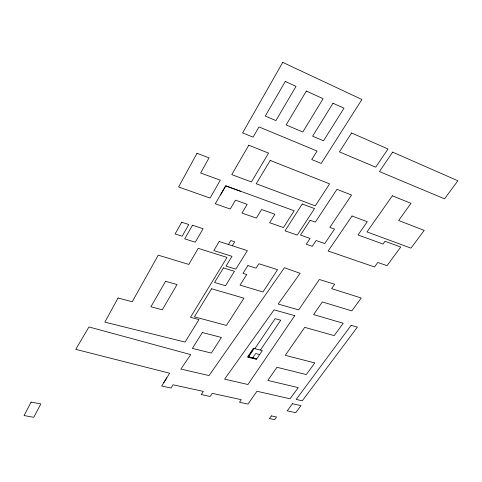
<?xml version="1.0" encoding="UTF-8"?>
<svg xmlns="http://www.w3.org/2000/svg" width="482" height="482" viewBox="0 0 482 482"><rect width="100%" height="100%" fill="white"/><g stroke="black" fill="none" stroke-linecap="round" stroke-linejoin="round"><path stroke-width="0.72" d="M220.563 194.855L225.781 185.829L294.177 210.767L283.452 227.558L269.607 222.714L274.903 214.255L261.624 209.513L256.358 218.081L241.958 213.05L247.188 204.362L235.469 200.175L230.239 209.019L215.297 203.796L225.672 185.859L240.693 191.336M228.414 244.488L230.806 240.536L234.704 241.813L232.306 245.748M163.729 382.744L169.64 373.237L75.764 349.348L88.953 326.953L190.721 354.619L180.864 369.073L209.043 375.562L284.434 267.733L300.123 273.33L278.192 304.058L298.689 309.878L319.367 279.494L334.659 284.235L331.604 288.634L361.253 298.021L351.806 310.896L322.368 301.931L313.583 314.571L343.226 323.259L334.14 335.635L304.714 327.344L285.278 355.33L314.818 362.94L306.287 374.55L276.963 367.296L267.835 380.437L298.256 387.624L290.05 398.765L256.972 391.264L247.947 404.079L239.506 402.253L241.289 399.686L212.231 393.342L210.152 396.457L201.253 394.535L203.326 391.396L173.08 384.787L171.032 388.04L161.651 386.016L166.814 377.78M248.23 356.692L249.043 355.493M250.664 353.095L252.291 350.691M254.201 348.498L248.495 356.921L256.641 358.957M254.93 348.504L275.162 318.656L280.753 320.235L260.473 349.926M252.634 357.957L255.641 353.541L259.647 354.559M248.935 356.867L256.677 358.807M31.107 402.078L24.1 415.556L33.77 417.298L40.843 403.916L31.107 402.078M118.042 297.984L104.877 322.127L185.052 342.093L198.976 319.578L190.468 317.307L227.028 257.424L198.223 248.344L188.817 264.419L158.229 255.171L132.231 301.768L118.042 297.984M196.987 153.288L178.593 186.974L210.08 198.066L220.298 180.202L200.639 172.984L209.037 157.861L196.987 153.288M181.726 222.196L175.105 233.987L182.148 236.24L188.799 224.528L181.726 222.196M282.741 62.377L242.615 132.893L253.086 137.147L258.991 126.923L317.084 151.035L311.74 159.548L321.235 163.41L361.91 99.497L282.741 62.377M192.499 225.215L184.714 238.849L195.276 242.217L203.109 228.709L192.499 225.215M165.573 281.295L150.938 306.763L162.283 309.787L177.027 284.573L165.573 281.295M285.272 81.452L265.269 116.06L275.927 120.584L296.02 86.356L285.272 81.452M248.772 145.209L231.776 174.611L251.405 181.949L268.57 153.107L248.772 145.209M306.329 91.056L286.151 124.928L302.798 131.996L323.103 98.708L306.329 91.056M219.232 241.506L213.827 250.556L232.011 256.322L226.004 266.106L235.843 269.149L247.368 250.634L219.232 241.506M270.215 160.428L256.231 183.756L315.288 205.838L329.61 183.859L270.215 160.428M223.473 267.914L214.544 282.476L225.516 285.718L234.493 271.3L223.473 267.914M211.586 288.784L194.373 316.837L226.426 325.422L243.946 298.177L211.586 288.784M333.008 103.22L312.625 136.171L323.518 140.798L343.973 108.221L333.008 103.22M202.338 332.532L192.384 348.396L211.339 353.059L221.401 337.46L202.338 332.532M247.893 265.576L242.988 273.36L246.742 274.517L240.024 285.115L262.979 291.972L277.566 269.685L258.888 263.75L256.081 268.149L247.893 265.576M302.238 204L285.031 230.83L297.225 235.071L314.517 208.561L302.238 204M351.589 132.984L339.424 151.884L375.713 167.176L388.004 148.998L351.589 132.984M310.185 220.256L300.473 235.089L310.095 238.445L306.245 244.247L312.246 246.308L316.108 240.542L324.741 243.549L334.544 229.077L329.833 227.371L351.559 195.065L336.96 189.336L315.336 222.124L310.185 220.256M253.442 348.305L247.489 357.102L256.388 359.319L262.365 350.595L253.442 348.305M392.661 152.143L379.442 171.556L444.512 198.837L457.9 180.774L392.661 152.143M294.767 315.644L247.917 384.509L224.594 379.141L274.047 309.866L294.767 315.644M352.053 216.008L328.128 251.02L374.514 266.968L377.798 262.449L387.022 265.66L400.723 247.031L385.01 241.271L383.015 244.037L358.06 234.957L367.272 221.738L352.053 216.008M392.348 195.8L366.983 231.914L410.989 248.146L424.196 230.39L398.632 220.497L410.977 203.332L392.348 195.8M271.372 415.912L269.456 418.533L274.644 419.623L276.566 417.014L271.372 415.912M292.496 403.723L287.212 410.851L295.713 412.7L301.015 405.633L292.496 403.723M351.137 325.32L296.183 399.421L302.28 400.807L357.355 327.145L351.137 325.32"/></g></svg>
